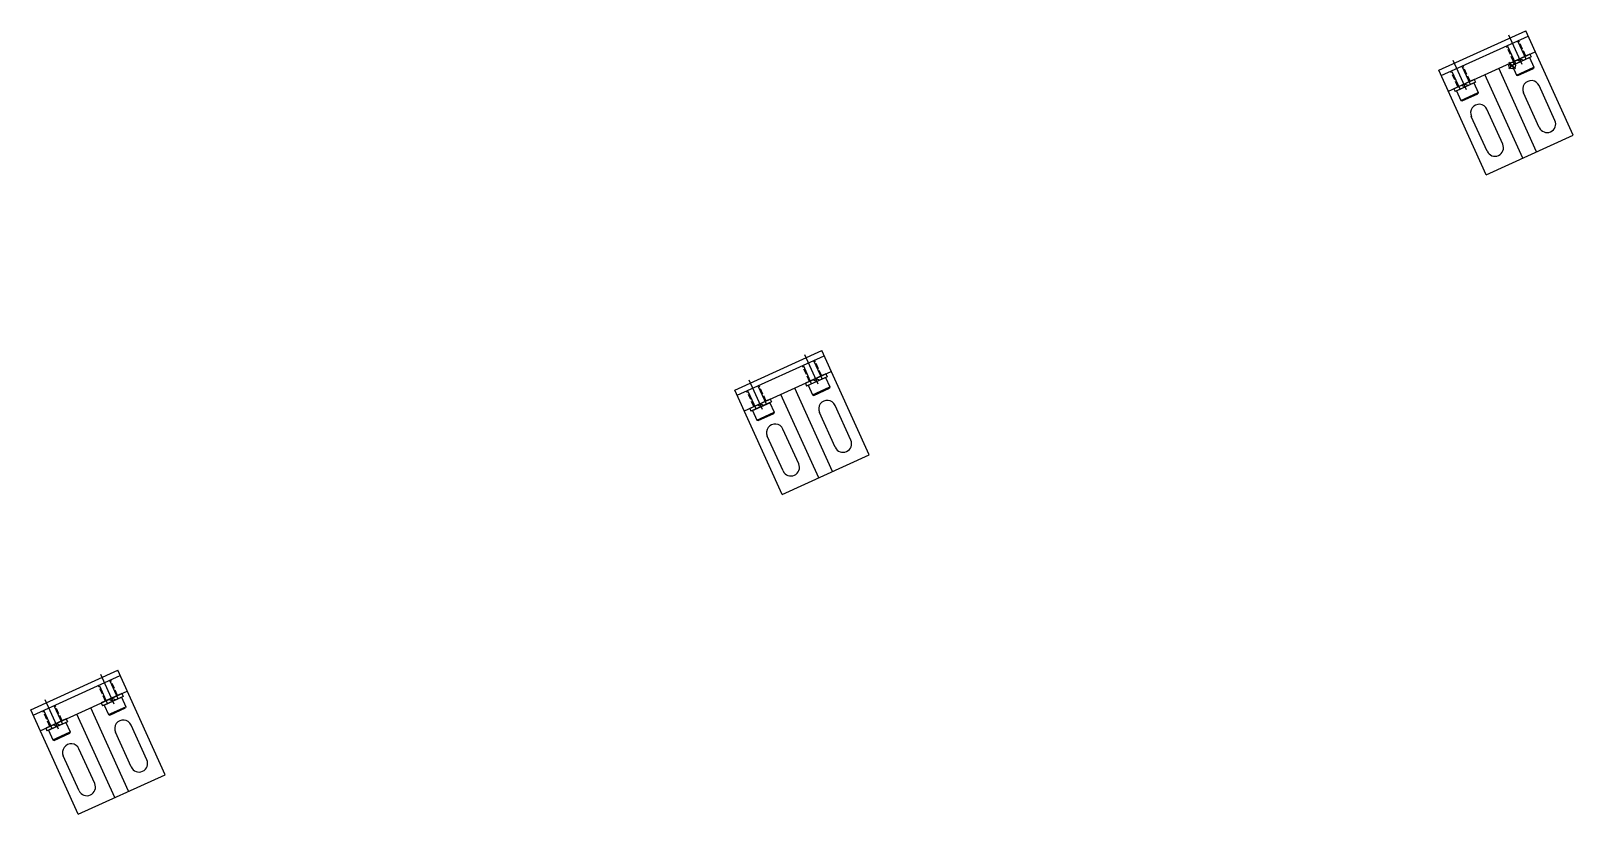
# Model space of a CAD drawing. Extents: x -848 to -40, y 264 to 674.
import ezdxf

# ---------------------------------------------------------------- set-up
doc = ezdxf.new("R2010")
doc.units = 0
doc.header["$MEASUREMENT"] = 0
doc.linetypes.add('CENTER', pattern=[22, 20, -1, 0, -1])
doc.linetypes.add('DASHED', pattern=[4, 3, -1])
doc.layers.get('0').update_dxf_attribs({"linetype": 'CONTINUOUS'})
doc.layers.add('$PARTREF_BOM', color=7, linetype='CONTINUOUS')
doc.styles.get("Standard").update_dxf_attribs({"font": 'txt.shx', "bigfont": 'chineset.shx'})

# ---------------------------------------------------------------- blocks, each defined once
blk = doc.blocks.new('PARTREF')
at = {"layer": '$PARTREF_BOM', "color": 2}
for p, q in [((-1.75, -1.75), (1.75, 1.75)), ((-1.75, 1.75), (1.75, -1.75))]:
    blk.add_line(p, q, dxfattribs=at)
blk.add_circle((0, 0), 1.75, dxfattribs=at)
at = {"layer": '$PARTREF_BOM', "color": 2, "flags": 1}
for tag, p in [('TAG5', (-16.09, -4.95)), ('TAG4', (-16.09, -8.95)), ('TAG10', (-5.65, -5)), ('TAG9', (-5.65, -9)), ('TAG15', (5.59, -4.74)), ('TAG14', (5.59, -8.74)), ('TAG3', (-16.09, -12.95)), ('TAG2', (-16.09, -16.95)), ('TAG8', (-5.65, -13)), ('TAG7', (-5.65, -17)), ('TAG13', (5.59, -12.74)), ('TAG12', (5.59, -16.74)), ('TAG1', (-16.09, -20.95)), ('TAG6', (-5.65, -21)), ('TAG11', (5.59, -20.74))]:
    blk.add_attdef(tag, p, '', height=2.5, dxfattribs=at)

msp = doc.modelspace()

# ---------------------------------------------------------------- linework, layer by layer
at = {"color": 7, "linetype": 'CONTINUOUS'}
for p, q in [((-110.24, 653.79), (-64.71, 674.46)), ((-109, 651.06), (-63.47, 671.73)), ((-39.9, 619.82), (-64.71, 674.46)), ((-105.28, 642.86), (-59.75, 663.53)), ((-70.01, 657.11), (-74.15, 666.22)), ((-64.55, 659.59), (-68.68, 668.7)), ((-93.69, 646.37), (-97.82, 655.47)), ((-59.03, 611.14), (-78.87, 654.85)), ((-62.57, 662.25), (-73.31, 657.37)), ((-73.31, 657.37), (-72.65, 655.91)), ((-61.91, 660.79), (-72.65, 655.91)), ((-71.83, 656.29), (-62.73, 660.42)), ((-71.83, 656.29), (-69.56, 651.28)), ((-69.56, 651.28), (-60.45, 655.41)), ((-67.28, 658.35), (-69.4, 659.15)), ((-68.9, 651.03), (-60.7, 654.75)), ((-65.82, 659.01), (-67.94, 659.81)), ((-62.73, 660.42), (-60.45, 655.41)), ((-62.57, 662.25), (-61.91, 660.79)), ((-60.45, 655.41), (-60.7, 654.75)), ((-85.43, 599.15), (-110.24, 653.79)), ((-99.15, 643.89), (-103.28, 652.99)), ((-91.71, 649.02), (-102.45, 644.14)), ((-91.05, 647.56), (-101.79, 642.69)), ((-100.97, 643.06), (-91.87, 647.19)), ((-94.96, 645.79), (-97.08, 646.58)), ((-91.87, 647.19), (-89.59, 642.18)), ((-91.71, 649.02), (-91.05, 647.56)), ((-66.31, 607.84), (-86.15, 651.54)), ((-69.56, 651.28), (-68.9, 651.03)), ((-102.45, 644.14), (-101.79, 642.69)), ((-100.97, 643.06), (-98.7, 638.05)), ((-98.7, 638.05), (-89.59, 642.18)), ((-96.42, 645.13), (-98.54, 645.92)), ((-98.04, 637.8), (-89.84, 641.52)), ((-89.59, 642.18), (-89.84, 641.52)), ((-57.66, 623.85), (-65.92, 642.06)), ((-49.46, 627.57), (-57.73, 645.78)), ((-98.7, 638.05), (-98.04, 637.8)), ((-76.78, 615.17), (-85.04, 633.38)), ((-84.97, 611.44), (-93.24, 629.66)), ((-85.43, 599.15), (-39.9, 619.82)), ((-479.01, 486.37), (-433.48, 507.04)), ((-477.77, 483.64), (-432.24, 504.31)), ((-433.32, 492.17), (-437.46, 501.28)), ((-408.68, 452.4), (-433.48, 507.04)), ((-474.05, 475.44), (-428.52, 496.11)), ((-438.79, 489.69), (-442.92, 498.8)), ((-431.35, 494.83), (-442.09, 489.95)), ((-430.68, 493.37), (-441.43, 488.49)), ((-440.61, 488.87), (-431.5, 493)), ((-431.5, 493), (-429.23, 487.99)), ((-431.35, 494.83), (-430.68, 493.37)), ((-454.21, 431.73), (-479.01, 486.37)), ((-467.93, 476.46), (-472.06, 485.57)), ((-462.46, 478.94), (-466.6, 488.05)), ((-427.8, 443.72), (-447.64, 487.43)), ((-442.09, 489.95), (-441.43, 488.49)), ((-440.61, 488.87), (-438.34, 483.86)), ((-438.34, 483.86), (-429.23, 487.99)), ((-436.06, 490.93), (-438.17, 491.73)), ((-437.67, 483.61), (-429.48, 487.33)), ((-434.6, 491.59), (-436.72, 492.39)), ((-429.23, 487.99), (-429.48, 487.33)), ((-460.48, 481.6), (-471.23, 476.72)), ((-471.23, 476.72), (-470.57, 475.27)), ((-459.82, 480.14), (-470.57, 475.27)), ((-469.75, 475.64), (-460.64, 479.77)), ((-465.19, 477.7), (-467.31, 478.5)), ((-463.74, 478.37), (-465.86, 479.16)), ((-460.64, 479.77), (-458.37, 474.76)), ((-460.48, 481.6), (-459.82, 480.14)), ((-435.09, 440.42), (-454.93, 484.12)), ((-438.34, 483.86), (-437.67, 483.61)), ((-418.24, 460.15), (-426.5, 478.36)), ((-469.75, 475.64), (-467.47, 470.63)), ((-467.47, 470.63), (-458.37, 474.76)), ((-467.47, 470.63), (-466.81, 470.38)), ((-466.81, 470.38), (-458.62, 474.1)), ((-458.37, 474.76), (-458.62, 474.1)), ((-426.43, 456.43), (-434.7, 474.64)), ((-453.75, 444.02), (-462.01, 462.24)), ((-445.55, 447.74), (-453.82, 465.96)), ((-454.21, 431.73), (-408.68, 452.4)), ((-847.79, 318.95), (-802.26, 339.62)), ((-777.46, 284.98), (-802.26, 339.62)), ((-846.55, 316.22), (-801.02, 336.88)), ((-807.56, 322.27), (-811.7, 331.38)), ((-802.1, 324.75), (-806.23, 333.86)), ((-842.83, 308.02), (-797.3, 328.69)), ((-800.12, 327.41), (-810.87, 322.53)), ((-799.46, 325.95), (-810.2, 321.07)), ((-809.38, 321.45), (-800.28, 325.58)), ((-804.83, 323.51), (-806.95, 324.31)), ((-803.37, 324.17), (-805.49, 324.97)), ((-800.28, 325.58), (-798.01, 320.57)), ((-800.12, 327.41), (-799.46, 325.95)), ((-822.98, 264.31), (-847.79, 318.95)), ((-836.7, 309.04), (-840.84, 318.15)), ((-831.24, 311.52), (-835.37, 320.63)), ((-803.86, 272.99), (-823.7, 316.7)), ((-796.58, 276.3), (-816.42, 320.01)), ((-810.87, 322.53), (-810.2, 321.07)), ((-809.38, 321.45), (-807.11, 316.44)), ((-807.11, 316.44), (-798.01, 320.57)), ((-807.11, 316.44), (-806.45, 316.19)), ((-806.45, 316.19), (-798.25, 319.91)), ((-798.01, 320.57), (-798.25, 319.91)), ((-829.26, 314.18), (-840, 309.3)), ((-840, 309.3), (-839.34, 307.85)), ((-828.6, 312.72), (-839.34, 307.85)), ((-838.52, 308.22), (-829.42, 312.35)), ((-838.52, 308.22), (-836.25, 303.21)), ((-836.25, 303.21), (-827.14, 307.34)), ((-833.97, 310.28), (-836.09, 311.08)), ((-832.51, 310.95), (-834.63, 311.74)), ((-829.42, 312.35), (-827.14, 307.34)), ((-829.26, 314.18), (-828.6, 312.72)), ((-827.14, 307.34), (-827.39, 306.68)), ((-795.21, 289), (-803.47, 307.22)), ((-787.01, 292.73), (-795.28, 310.94)), ((-836.25, 303.21), (-835.59, 302.96)), ((-835.59, 302.96), (-827.39, 306.68)), ((-822.52, 276.6), (-830.79, 294.81)), ((-814.33, 280.32), (-822.6, 298.53)), ((-822.98, 264.31), (-777.46, 284.98))]:
    msp.add_line(p, q, dxfattribs=at)
at = {"color": 1, "linetype": 'CENTER'}
for p, q in [((-66.58, 656.81), (-73.59, 672.25)), ((-95.72, 643.58), (-102.73, 659.02)), ((-435.35, 489.39), (-442.36, 504.83)), ((-464.49, 476.16), (-471.5, 491.6)), ((-804.13, 321.97), (-811.14, 337.41)), ((-833.27, 308.74), (-840.28, 324.18))]:
    msp.add_line(p, q, dxfattribs=at)
at = {"color": 3, "linetype": 'DASHED'}
for p, q in [((-71.13, 658.36), (-74.85, 666.56)), ((-64.76, 661.26), (-68.48, 669.45)), ((-93.89, 648.03), (-97.61, 656.22)), ((-100.27, 645.14), (-103.99, 653.33)), ((-433.53, 493.84), (-437.25, 502.03)), ((-439.9, 490.94), (-443.63, 499.14)), ((-469.04, 477.71), (-472.76, 485.91)), ((-462.67, 480.61), (-466.39, 488.8)), ((-808.68, 323.52), (-812.4, 331.72)), ((-802.31, 326.42), (-806.03, 334.61)), ((-837.82, 310.29), (-841.54, 318.49)), ((-831.44, 313.19), (-835.16, 321.38))]:
    msp.add_line(p, q, dxfattribs=at)
at = {"color": 7, "linetype": 'CONTINUOUS'}
for centre, start, end in [((-61.83, 643.92), 24.41757, 204.41757), ((-89.14, 631.52), 24.41757, 204.41757), ((-53.56, 625.71), 204.41757, 24.41757), ((-80.87, 613.3), 204.41757, 24.41757), ((-430.6, 476.5), 24.41757, 204.41757), ((-457.92, 464.1), 24.41757, 204.41757), ((-422.33, 458.29), 204.41757, 24.41757), ((-449.65, 445.88), 204.41757, 24.41757), ((-799.38, 309.08), 24.41757, 204.41757), ((-826.69, 296.67), 24.41757, 204.41757), ((-791.11, 290.87), 204.41757, 24.41757), ((-818.43, 278.46), 204.41757, 24.41757)]:
    msp.add_arc(centre, 4.5, start, end, dxfattribs=at)

# ---------------------------------------------------------------- block references
at = {"color": 7}
msp.add_blockref('PARTREF', (-71.83, 656.29), dxfattribs=at)

doc.saveas('drawing.dxf')
